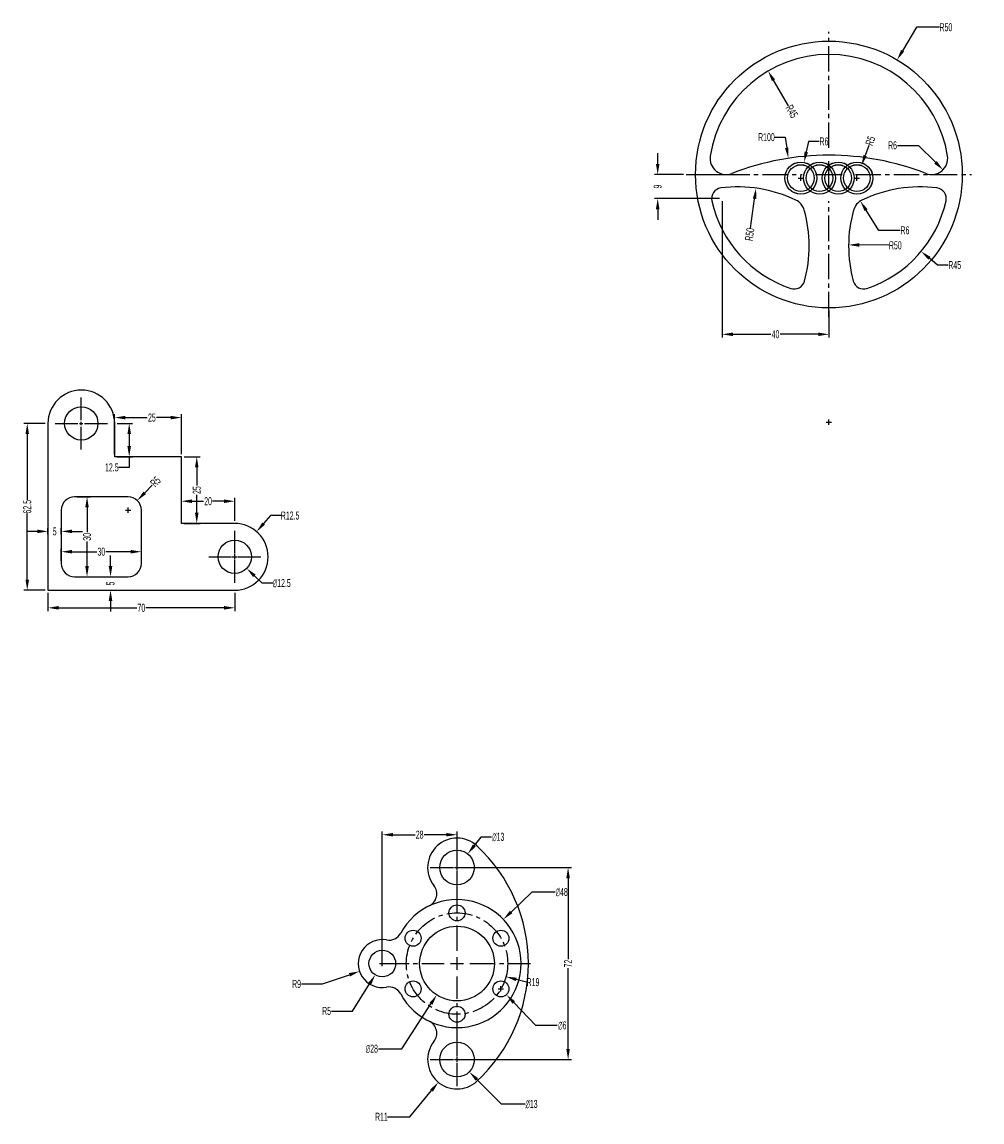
# Model space of a CAD drawing. Header units: millimetres. Extents: x 1568 to 31342, y 459 to 4403.
# Drawn here: x 5203.8 to 5563.6, y 1581.5 to 1993.7 of the extents above; entities that cross this region are included whole.
import ezdxf

# ---------------------------------------------------------------- set-up
doc = ezdxf.new("R2010")
doc.units = ezdxf.units.MM
doc.header["$LTSCALE"] = 0.5
doc.linetypes.add('CENTER2', pattern=[28.575, 19.05, -3.175, 3.175, -3.175])
doc.layers.add('centre line', color=3, linetype='CENTER2')
doc.layers.add('drawing', color=7, linetype='Continuous')
doc.styles.get("Standard").update_dxf_attribs({"font": 'arial.ttf', "width": 0.5})
doc.dimstyles.new('DARSHU2', dxfattribs={"dimtxt": 3, "dimasz": 4, "dimexe": 1.25, "dimexo": 1, "dimtad": 0, "dimtoh": 1, "dimdec": 1, "dimdsep": 46, "dimtxsty": 'Standard', "dimcen": 1, "dimclrd": 6, "dimclre": 6, "dimclrt": 6, "dimadec": 0, "dimazin": 0, "dimtfac": 1, "dimtdec": 1, "dimtofl": 0, "dimtmove": 0, "dimatfit": 3, "dimfxl": 1, "dimtfillclr": 256, "dimlwd": 25, "dimlwe": 25, "dimarcsym": 0})

# ---------------------------------------------------------------- blocks, each defined once
blk = doc.blocks.new('*U62')
at = {"layer": 'drawing'}
blk.add_circle((0, 0), 3, dxfattribs=at)
blk = doc.blocks.new('*U63')
at = {"layer": 'drawing', "color": 0, "linetype": 'ByBlock', "lineweight": -2, "transparency": 16777216}
blk.add_blockref('*U62', (5366.85, 1659.87), dxfattribs=at)
for p, rotation in [((5350.4, 1650.37), 59.99999999999999), ((5383.31, 1650.37), 299.9999999999999), ((5350.4, 1631.37), 120), ((5383.31, 1631.37), 240), ((5366.85, 1621.87), 180)]:
    blk.add_blockref('*U62', p, dxfattribs=dict(at, rotation=rotation))
blk = doc.blocks.new('*U64')
at = {"layer": 'drawing', "color": 0, "linetype": 'CENTER2', "transparency": 16777216}
for p, q in [((0, 1.3), (0, 10)), ((-10, 0), (-1.3, 0)), ((1.3, 0), (10, 0)), ((0, -10), (0, -1.3))]:
    blk.add_line(p, q, dxfattribs=at)
at = {"layer": 'drawing', "color": 0, "linetype": 'Continuous', "transparency": 16777216}
for p, q in [((-0.65, 0), (0.65, 0)), ((0, -0.65), (0, 0.65))]:
    blk.add_line(p, q, dxfattribs=at)
blk = doc.blocks.new('*U65')
at = {"layer": 'drawing', "color": 0, "linetype": 'CENTER2', "transparency": 16777216}
for p, q in [((0, 1.3), (0, 10)), ((-10, 0), (-1.3, 0)), ((1.3, 0), (10, 0)), ((0, -10), (0, -1.3))]:
    blk.add_line(p, q, dxfattribs=at)
at = {"layer": 'drawing', "color": 0, "linetype": 'Continuous', "transparency": 16777216}
for p, q in [((-0.65, 0), (0.65, 0)), ((0, -0.65), (0, 0.65))]:
    blk.add_line(p, q, dxfattribs=at)
blk = doc.blocks.new('*U66')
at = {"layer": 'drawing', "color": 0, "linetype": 'CENTER2', "transparency": 16777216}
for p, q in [((0, 4.8), (0, 27.5)), ((-27.5, 0), (-4.8, 0)), ((4.8, 0), (27.5, 0)), ((0, -27.5), (0, -4.8))]:
    blk.add_line(p, q, dxfattribs=at)
at = {"layer": 'drawing', "color": 0, "linetype": 'Continuous', "transparency": 16777216}
for p, q in [((-2.4, 0), (2.4, 0)), ((0, -2.4), (0, 2.4))]:
    blk.add_line(p, q, dxfattribs=at)
blk = doc.blocks.new('*D67')
at = {"layer": 'centre line', "color": 6, "linetype": 'Continuous', "lineweight": 25, "transparency": 16777216}
for p, q in [((5367.85, 1676.87), (5409.74, 1676.87)), ((5408.49, 1672.87), (5408.49, 1642.56)), ((5408.49, 1608.87), (5408.49, 1639.19)), ((5367.85, 1604.87), (5409.74, 1604.87))]:
    blk.add_line(p, q, dxfattribs=at)
at = {"layer": 'centre line', "color": 6, "transparency": 16777216}
for points in [[(5407.82, 1672.87), (5409.15, 1672.87), (5408.49, 1676.87)], [(5407.82, 1608.87), (5409.15, 1608.87), (5408.49, 1604.87)]]:
    blk.add_solid(points, dxfattribs=at)
at = {"layer": 'Defpoints', "color": 0, "transparency": 16777216}
for p in [(5366.85, 1676.87), (5366.85, 1604.87), (5408.49, 1604.87)]:
    blk.add_point(p, dxfattribs=at)
at = {"layer": 'centre line', "color": 6, "transparency": 16777216, "insert": (5408.49, 1640.87), "char_height": 3, "attachment_point": 5, "rotation": 90}
blk.add_mtext('72', dxfattribs=at)
blk = doc.blocks.new('*D68')
at = {"layer": 'centre line', "color": 6, "linetype": 'Continuous', "lineweight": 25, "transparency": 16777216}
for p, q in [((5338.85, 1641.87), (5338.85, 1690.4)), ((5366.85, 1677.87), (5366.85, 1690.4)), ((5342.85, 1689.15), (5351.14, 1689.15)), ((5362.85, 1689.15), (5354.57, 1689.15))]:
    blk.add_line(p, q, dxfattribs=at)
at = {"layer": 'centre line', "color": 6, "transparency": 16777216}
for points in [[(5342.85, 1689.82), (5342.85, 1688.49), (5338.85, 1689.15)], [(5362.85, 1689.82), (5362.85, 1688.49), (5366.85, 1689.15)]]:
    blk.add_solid(points, dxfattribs=at)
at = {"layer": 'Defpoints', "color": 0, "transparency": 16777216}
for p in [(5338.85, 1689.15), (5366.85, 1676.87), (5338.85, 1640.87)]:
    blk.add_point(p, dxfattribs=at)
at = {"layer": 'centre line', "color": 6, "transparency": 16777216, "insert": (5352.85, 1689.15), "char_height": 3, "attachment_point": 5}
blk.add_mtext('28', dxfattribs=at)
blk = doc.blocks.new('*D69')
at = {"layer": 'centre line', "color": 6, "linetype": 'Continuous', "lineweight": 25, "transparency": 16777216}
for p, q in [((5375.82, 1688.27), (5373.34, 1685.13)), ((5379.82, 1688.27), (5375.82, 1688.27))]:
    blk.add_line(p, q, dxfattribs=at)
at = {"layer": 'centre line', "color": 6, "lineweight": 25, "transparency": 16777216}
for p, q in [((5366.85, 1675.87), (5366.85, 1677.87)), ((5365.85, 1676.87), (5367.85, 1676.87))]:
    blk.add_line(p, q, dxfattribs=at)
at = {"layer": 'centre line', "color": 6, "transparency": 16777216}
blk.add_solid([(5372.82, 1685.54), (5373.87, 1684.71), (5370.87, 1681.98)], dxfattribs=at)
at = {"layer": 'Defpoints', "color": 0, "transparency": 16777216}
for p in [(5370.87, 1681.98), (5362.83, 1671.76)]:
    blk.add_point(p, dxfattribs=at)
at = {"layer": 'centre line', "color": 6, "transparency": 16777216, "insert": (5382.33, 1688.27), "char_height": 3, "attachment_point": 5}
blk.add_mtext('∅13', dxfattribs=at)
blk = doc.blocks.new('*D70')
at = {"layer": 'centre line', "color": 6, "lineweight": 25, "transparency": 16777216}
for p, q in [((5365.85, 1604.87), (5367.85, 1604.87)), ((5366.85, 1603.87), (5366.85, 1605.87))]:
    blk.add_line(p, q, dxfattribs=at)
at = {"layer": 'centre line', "color": 6, "linetype": 'Continuous', "lineweight": 25, "transparency": 16777216}
for p, q in [((5383.56, 1588.18), (5374.28, 1597.45)), ((5392.27, 1588.18), (5383.56, 1588.18))]:
    blk.add_line(p, q, dxfattribs=at)
at = {"layer": 'centre line', "color": 6, "transparency": 16777216}
blk.add_solid([(5374.75, 1597.92), (5373.81, 1596.98), (5371.45, 1600.28)], dxfattribs=at)
at = {"layer": 'Defpoints', "color": 0, "transparency": 16777216}
for p in [(5362.25, 1609.47), (5371.45, 1600.28)]:
    blk.add_point(p, dxfattribs=at)
at = {"layer": 'centre line', "color": 6, "transparency": 16777216, "insert": (5394.78, 1588.18), "char_height": 3, "attachment_point": 5}
blk.add_mtext('∅13', dxfattribs=at)
blk = doc.blocks.new('*D71')
at = {"layer": 'centre line', "color": 6, "linetype": 'Continuous', "lineweight": 25, "transparency": 16777216}
for p, q in [((5394.89, 1667.6), (5387.12, 1660.19)), ((5403.59, 1667.6), (5394.89, 1667.6))]:
    blk.add_line(p, q, dxfattribs=at)
at = {"layer": 'centre line', "color": 6, "lineweight": 25, "transparency": 16777216}
for p, q in [((5365.85, 1640.87), (5367.85, 1640.87)), ((5366.85, 1639.87), (5366.85, 1641.87))]:
    blk.add_line(p, q, dxfattribs=at)
at = {"layer": 'centre line', "color": 6, "transparency": 16777216}
blk.add_solid([(5386.66, 1660.67), (5387.58, 1659.71), (5384.22, 1657.43)], dxfattribs=at)
at = {"layer": 'Defpoints', "color": 0, "transparency": 16777216}
for p in [(5384.22, 1657.43), (5349.48, 1624.31)]:
    blk.add_point(p, dxfattribs=at)
at = {"layer": 'centre line', "color": 6, "transparency": 16777216, "insert": (5406.11, 1667.6), "char_height": 3, "attachment_point": 5}
blk.add_mtext('∅48', dxfattribs=at)
blk = doc.blocks.new('*D72')
at = {"layer": 'centre line', "color": 6, "lineweight": 25, "transparency": 16777216}
for p, q in [((5365.85, 1640.87), (5367.85, 1640.87)), ((5366.85, 1639.87), (5366.85, 1641.87))]:
    blk.add_line(p, q, dxfattribs=at)
at = {"layer": 'centre line', "color": 6, "linetype": 'Continuous', "lineweight": 25, "transparency": 16777216}
for p, q in [((5346.17, 1608.89), (5357.08, 1625.76)), ((5337.46, 1608.89), (5346.17, 1608.89))]:
    blk.add_line(p, q, dxfattribs=at)
at = {"layer": 'centre line', "color": 6, "transparency": 16777216}
blk.add_solid([(5356.52, 1626.12), (5357.64, 1625.4), (5359.25, 1629.12)], dxfattribs=at)
at = {"layer": 'Defpoints', "color": 0, "transparency": 16777216}
for p in [(5374.45, 1652.63), (5359.25, 1629.12)]:
    blk.add_point(p, dxfattribs=at)
at = {"layer": 'centre line', "color": 6, "transparency": 16777216, "insert": (5334.95, 1608.89), "char_height": 3, "attachment_point": 5}
blk.add_mtext('∅28', dxfattribs=at)
blk = doc.blocks.new('*D73')
at = {"layer": 'centre line', "color": 6, "lineweight": 25, "transparency": 16777216}
for p, q in [((5382.31, 1631.37), (5384.31, 1631.37)), ((5383.31, 1630.37), (5383.31, 1632.37))]:
    blk.add_line(p, q, dxfattribs=at)
at = {"layer": 'centre line', "color": 6, "linetype": 'Continuous', "lineweight": 25, "transparency": 16777216}
for p, q in [((5396.38, 1617.64), (5388.13, 1626.3)), ((5404.41, 1617.64), (5396.38, 1617.64))]:
    blk.add_line(p, q, dxfattribs=at)
at = {"layer": 'centre line', "color": 6, "transparency": 16777216}
blk.add_solid([(5388.62, 1626.76), (5387.65, 1625.84), (5385.38, 1629.2)], dxfattribs=at)
at = {"layer": 'Defpoints', "color": 0, "transparency": 16777216}
for p in [(5381.24, 1633.55), (5385.38, 1629.2)]:
    blk.add_point(p, dxfattribs=at)
at = {"layer": 'centre line', "color": 6, "transparency": 16777216, "insert": (5406.34, 1617.64), "char_height": 3, "attachment_point": 5}
blk.add_mtext('∅6', dxfattribs=at)
blk = doc.blocks.new('*D74')
at = {"layer": 'centre line', "color": 6, "lineweight": 25, "transparency": 16777216}
for p, q in [((5337.85, 1640.87), (5339.85, 1640.87)), ((5338.85, 1639.87), (5338.85, 1641.87))]:
    blk.add_line(p, q, dxfattribs=at)
at = {"layer": 'centre line', "color": 6, "linetype": 'Continuous', "lineweight": 25, "transparency": 16777216}
for p, q in [((5327.7, 1623.09), (5334.07, 1633.25)), ((5319.79, 1623.09), (5327.7, 1623.09))]:
    blk.add_line(p, q, dxfattribs=at)
at = {"layer": 'centre line', "color": 6, "transparency": 16777216}
blk.add_solid([(5333.51, 1633.6), (5334.64, 1632.89), (5336.2, 1636.64)], dxfattribs=at)
at = {"layer": 'Defpoints', "color": 0, "transparency": 16777216}
for p in [(5338.85, 1640.87), (5336.2, 1636.64)]:
    blk.add_point(p, dxfattribs=at)
at = {"layer": 'centre line', "color": 6, "transparency": 16777216, "insert": (5317.95, 1623.09), "char_height": 3, "attachment_point": 5}
blk.add_mtext('R5', dxfattribs=at)
blk = doc.blocks.new('*D75')
at = {"layer": 'centre line', "color": 6, "lineweight": 25, "transparency": 16777216}
for p, q in [((5337.85, 1640.87), (5339.85, 1640.87)), ((5338.85, 1639.87), (5338.85, 1641.87))]:
    blk.add_line(p, q, dxfattribs=at)
at = {"layer": 'centre line', "color": 6, "linetype": 'Continuous', "lineweight": 25, "transparency": 16777216}
for p, q in [((5316.46, 1633.24), (5326.55, 1636.68)), ((5308.55, 1633.24), (5316.46, 1633.24))]:
    blk.add_line(p, q, dxfattribs=at)
at = {"layer": 'centre line', "color": 6, "transparency": 16777216}
blk.add_solid([(5326.33, 1637.31), (5326.76, 1636.05), (5330.33, 1637.97)], dxfattribs=at)
at = {"layer": 'Defpoints', "color": 0, "transparency": 16777216}
for p in [(5338.85, 1640.87), (5330.33, 1637.97)]:
    blk.add_point(p, dxfattribs=at)
at = {"layer": 'centre line', "color": 6, "transparency": 16777216, "insert": (5306.71, 1633.24), "char_height": 3, "attachment_point": 5}
blk.add_mtext('R9', dxfattribs=at)
blk = doc.blocks.new('*D76')
at = {"layer": 'centre line', "color": 6, "lineweight": 25, "transparency": 16777216}
for p, q in [((5365.85, 1640.87), (5367.85, 1640.87)), ((5366.85, 1639.87), (5366.85, 1641.87))]:
    blk.add_line(p, q, dxfattribs=at)
at = {"layer": 'centre line', "color": 6, "linetype": 'Continuous', "lineweight": 25, "transparency": 16777216}
blk.add_line((5392.94, 1633.9), (5389.07, 1634.93), dxfattribs=at)
at = {"layer": 'centre line', "color": 6, "transparency": 16777216}
blk.add_solid([(5389.24, 1635.58), (5388.9, 1634.29), (5385.21, 1635.97)], dxfattribs=at)
at = {"layer": 'Defpoints', "color": 0, "transparency": 16777216}
for p in [(5366.85, 1640.87), (5385.21, 1635.97)]:
    blk.add_point(p, dxfattribs=at)
at = {"layer": 'centre line', "color": 6, "transparency": 16777216, "insert": (5395.35, 1633.9), "char_height": 3, "attachment_point": 5}
blk.add_mtext('R19', dxfattribs=at)
blk = doc.blocks.new('*D77')
at = {"layer": 'centre line', "color": 6, "lineweight": 25, "transparency": 16777216}
for p, q in [((5365.85, 1604.87), (5367.85, 1604.87)), ((5366.85, 1603.87), (5366.85, 1605.87))]:
    blk.add_line(p, q, dxfattribs=at)
at = {"layer": 'centre line', "color": 6, "linetype": 'Continuous', "lineweight": 25, "transparency": 16777216}
for p, q in [((5349.21, 1583.47), (5357.31, 1593.3)), ((5340.79, 1583.47), (5349.21, 1583.47))]:
    blk.add_line(p, q, dxfattribs=at)
at = {"layer": 'centre line', "color": 6, "transparency": 16777216}
blk.add_solid([(5356.8, 1593.72), (5357.83, 1592.87), (5359.86, 1596.38)], dxfattribs=at)
at = {"layer": 'Defpoints', "color": 0, "transparency": 16777216}
for p in [(5366.85, 1604.87), (5359.86, 1596.38)]:
    blk.add_point(p, dxfattribs=at)
at = {"layer": 'centre line', "color": 6, "transparency": 16777216, "insert": (5338.52, 1583.47), "char_height": 3, "attachment_point": 5}
blk.add_mtext('R11', dxfattribs=at)
blk = doc.blocks.new('*U79')
at = {"layer": 'centre line', "color": 0, "linetype": 'CENTER2', "transparency": 16777216}
for p, q in [((0, 1.25), (0, 9.75)), ((-9.75, 0), (-1.25, 0)), ((1.25, 0), (9.75, 0)), ((0, -9.75), (0, -1.25))]:
    blk.add_line(p, q, dxfattribs=at)
at = {"layer": 'centre line', "color": 0, "linetype": 'Continuous', "transparency": 16777216}
for p, q in [((-0.625, 0), (0.625, 0)), ((0, -0.625), (0, 0.625))]:
    blk.add_line(p, q, dxfattribs=at)
blk = doc.blocks.new('*U80')
at = {"layer": 'centre line', "color": 0, "linetype": 'CENTER2', "transparency": 16777216}
for p, q in [((0, 1.25), (0, 9.75)), ((-9.75, 0), (-1.25, 0)), ((1.25, 0), (9.75, 0)), ((0, -9.75), (0, -1.25))]:
    blk.add_line(p, q, dxfattribs=at)
at = {"layer": 'centre line', "color": 0, "linetype": 'Continuous', "transparency": 16777216}
for p, q in [((-0.625, 0), (0.625, 0)), ((0, -0.625), (0, 0.625))]:
    blk.add_line(p, q, dxfattribs=at)
blk = doc.blocks.new('*D81')
at = {"layer": 'centre line', "color": 6, "linetype": 'Continuous', "lineweight": 25, "transparency": 16777216}
for p, q in [((5224.53, 1815.8), (5229.43, 1815.8)), ((5228.18, 1811.8), (5228.18, 1802.5)), ((5228.18, 1789.8), (5228.18, 1799.1)), ((5224.53, 1785.8), (5229.43, 1785.8))]:
    blk.add_line(p, q, dxfattribs=at)
at = {"layer": 'centre line', "color": 6, "transparency": 16777216}
for points in [[(5227.51, 1811.8), (5228.84, 1811.8), (5228.18, 1815.8)], [(5227.51, 1789.8), (5228.84, 1789.8), (5228.18, 1785.8)]]:
    blk.add_solid(points, dxfattribs=at)
at = {"layer": 'Defpoints', "color": 0, "transparency": 16777216}
for p in [(5223.53, 1815.8), (5223.53, 1785.8), (5228.18, 1785.8)]:
    blk.add_point(p, dxfattribs=at)
at = {"layer": 'centre line', "color": 6, "transparency": 16777216, "insert": (5228.18, 1800.8), "char_height": 3, "attachment_point": 5, "rotation": 90}
blk.add_mtext('30', dxfattribs=at)
blk = doc.blocks.new('*D82')
at = {"layer": 'centre line', "color": 6, "linetype": 'Continuous', "lineweight": 25, "transparency": 16777216}
for p, q in [((5218.53, 1791.8), (5218.53, 1796.47)), ((5222.53, 1795.22), (5231.84, 1795.22)), ((5244.53, 1795.22), (5235.23, 1795.22)), ((5248.53, 1791.8), (5248.53, 1796.47))]:
    blk.add_line(p, q, dxfattribs=at)
at = {"layer": 'centre line', "color": 6, "transparency": 16777216}
for points in [[(5222.53, 1795.88), (5222.53, 1794.55), (5218.53, 1795.22)], [(5244.53, 1795.88), (5244.53, 1794.55), (5248.53, 1795.22)]]:
    blk.add_solid(points, dxfattribs=at)
at = {"layer": 'Defpoints', "color": 0, "transparency": 16777216}
for p in [(5218.53, 1795.22), (5218.53, 1790.8), (5248.53, 1790.8)]:
    blk.add_point(p, dxfattribs=at)
at = {"layer": 'centre line', "color": 6, "transparency": 16777216, "insert": (5233.53, 1795.22), "char_height": 3, "attachment_point": 5}
blk.add_mtext('30', dxfattribs=at)
blk = doc.blocks.new('*D83')
at = {"layer": 'centre line', "color": 6, "linetype": 'Continuous', "lineweight": 25, "transparency": 16777216}
blk.add_line((5252.58, 1820.13), (5249.8, 1817.26), dxfattribs=at)
at = {"layer": 'centre line', "color": 6, "lineweight": 25, "transparency": 16777216}
for p, q in [((5242.53, 1810.8), (5244.53, 1810.8)), ((5243.53, 1809.8), (5243.53, 1811.8))]:
    blk.add_line(p, q, dxfattribs=at)
at = {"layer": 'centre line', "color": 6, "transparency": 16777216}
blk.add_solid([(5249.32, 1817.73), (5250.28, 1816.8), (5247.01, 1814.39)], dxfattribs=at)
at = {"layer": 'Defpoints', "color": 0, "transparency": 16777216}
for p in [(5247.01, 1814.39), (5243.53, 1810.8)]:
    blk.add_point(p, dxfattribs=at)
at = {"layer": 'centre line', "color": 6, "transparency": 16777216, "insert": (5253.86, 1821.45), "char_height": 3, "attachment_point": 5, "rotation": 45.8868}
blk.add_mtext('R5', dxfattribs=at)
blk = doc.blocks.new('*D84')
at = {"layer": 'centre line', "color": 6, "linetype": 'Continuous', "lineweight": 25, "transparency": 16777216}
for p, q in [((5297, 1808.76), (5294.37, 1805.74)), ((5301, 1808.76), (5297, 1808.76))]:
    blk.add_line(p, q, dxfattribs=at)
at = {"layer": 'centre line', "color": 6, "lineweight": 25, "transparency": 16777216}
for p, q in [((5282.53, 1793.3), (5284.53, 1793.3)), ((5283.53, 1792.3), (5283.53, 1794.3))]:
    blk.add_line(p, q, dxfattribs=at)
at = {"layer": 'centre line', "color": 6, "transparency": 16777216}
blk.add_solid([(5293.87, 1806.18), (5294.87, 1805.31), (5291.74, 1802.73)], dxfattribs=at)
at = {"layer": 'Defpoints', "color": 0, "transparency": 16777216}
for p in [(5291.74, 1802.73), (5283.53, 1793.3)]:
    blk.add_point(p, dxfattribs=at)
at = {"layer": 'centre line', "color": 6, "transparency": 16777216, "insert": (5304.29, 1808.76), "char_height": 3, "attachment_point": 5}
blk.add_mtext('R12.5', dxfattribs=at)
blk = doc.blocks.new('*D85')
at = {"layer": 'centre line', "color": 6, "lineweight": 25, "transparency": 16777216}
for p, q in [((5282.53, 1793.3), (5284.53, 1793.3)), ((5283.53, 1792.3), (5283.53, 1794.3))]:
    blk.add_line(p, q, dxfattribs=at)
at = {"layer": 'centre line', "color": 6, "linetype": 'Continuous', "lineweight": 25, "transparency": 16777216}
for p, q in [((5293.78, 1783.4), (5290.9, 1786.18)), ((5297.78, 1783.4), (5293.78, 1783.4))]:
    blk.add_line(p, q, dxfattribs=at)
at = {"layer": 'centre line', "color": 6, "transparency": 16777216}
blk.add_solid([(5291.37, 1786.66), (5290.44, 1785.7), (5288.03, 1788.96)], dxfattribs=at)
at = {"layer": 'Defpoints', "color": 0, "transparency": 16777216}
for p in [(5279.04, 1797.64), (5288.03, 1788.96)]:
    blk.add_point(p, dxfattribs=at)
at = {"layer": 'centre line', "color": 6, "transparency": 16777216, "insert": (5301.18, 1783.4), "char_height": 3, "attachment_point": 5}
blk.add_mtext('∅12.5', dxfattribs=at)
blk = doc.blocks.new('*D86')
at = {"layer": 'centre line', "color": 6, "linetype": 'Continuous', "lineweight": 25, "transparency": 16777216}
for p, q in [((5236.97, 1789.8), (5236.97, 1793.8)), ((5234.53, 1785.8), (5238.22, 1785.8)), ((5234.53, 1780.8), (5238.22, 1780.8)), ((5236.97, 1776.8), (5236.97, 1772.8))]:
    blk.add_line(p, q, dxfattribs=at)
at = {"layer": 'centre line', "color": 6, "transparency": 16777216}
for points in [[(5236.31, 1789.8), (5237.64, 1789.8), (5236.97, 1785.8)], [(5236.31, 1776.8), (5237.64, 1776.8), (5236.97, 1780.8)]]:
    blk.add_solid(points, dxfattribs=at)
at = {"layer": 'Defpoints', "color": 0, "transparency": 16777216}
for p in [(5233.53, 1785.8), (5233.53, 1780.8), (5236.97, 1780.8)]:
    blk.add_point(p, dxfattribs=at)
at = {"layer": 'centre line', "color": 6, "transparency": 16777216, "insert": (5236.97, 1783.3), "char_height": 3, "attachment_point": 5, "rotation": 90}
blk.add_mtext('5', dxfattribs=at)
blk = doc.blocks.new('*D87')
at = {"layer": 'centre line', "color": 6, "linetype": 'Continuous', "lineweight": 25, "transparency": 16777216}
for p, q in [((5209.53, 1802.83), (5205.53, 1802.83)), ((5213.53, 1801.8), (5213.53, 1804.08)), ((5218.53, 1801.8), (5218.53, 1804.08)), ((5222.53, 1802.83), (5226.53, 1802.83))]:
    blk.add_line(p, q, dxfattribs=at)
at = {"layer": 'centre line', "color": 6, "transparency": 16777216}
for points in [[(5209.53, 1803.5), (5209.53, 1802.17), (5213.53, 1802.83)], [(5222.53, 1803.5), (5222.53, 1802.17), (5218.53, 1802.83)]]:
    blk.add_solid(points, dxfattribs=at)
at = {"layer": 'Defpoints', "color": 0, "transparency": 16777216}
for p in [(5213.53, 1802.83), (5213.53, 1800.8), (5218.53, 1800.8)]:
    blk.add_point(p, dxfattribs=at)
at = {"layer": 'centre line', "color": 6, "transparency": 16777216, "insert": (5216.03, 1802.83), "char_height": 3, "attachment_point": 5}
blk.add_mtext('5', dxfattribs=at)
blk = doc.blocks.new('*D88')
at = {"layer": 'centre line', "color": 6, "linetype": 'Continuous', "lineweight": 25, "transparency": 16777216}
for p, q in [((5212.53, 1843.3), (5204.51, 1843.3)), ((5205.76, 1839.3), (5205.76, 1814.63)), ((5205.76, 1784.8), (5205.76, 1809.47)), ((5212.53, 1780.8), (5204.51, 1780.8))]:
    blk.add_line(p, q, dxfattribs=at)
at = {"layer": 'centre line', "color": 6, "transparency": 16777216}
for points in [[(5205.1, 1839.3), (5206.43, 1839.3), (5205.76, 1843.3)], [(5205.1, 1784.8), (5206.43, 1784.8), (5205.76, 1780.8)]]:
    blk.add_solid(points, dxfattribs=at)
at = {"layer": 'Defpoints', "color": 0, "transparency": 16777216}
for p in [(5213.53, 1843.3), (5205.76, 1780.8), (5213.53, 1780.8)]:
    blk.add_point(p, dxfattribs=at)
at = {"layer": 'centre line', "color": 6, "transparency": 16777216, "insert": (5205.76, 1812.05), "char_height": 3, "attachment_point": 5, "rotation": 90}
blk.add_mtext('62.5', dxfattribs=at)
blk = doc.blocks.new('*D89')
at = {"layer": 'centre line', "color": 6, "linetype": 'Continuous', "lineweight": 25, "transparency": 16777216}
for p, q in [((5213.53, 1779.8), (5213.53, 1772.94)), ((5283.53, 1779.8), (5283.53, 1772.94)), ((5217.53, 1774.19), (5246.84, 1774.19)), ((5279.53, 1774.19), (5250.22, 1774.19))]:
    blk.add_line(p, q, dxfattribs=at)
at = {"layer": 'centre line', "color": 6, "transparency": 16777216}
for points in [[(5217.53, 1774.86), (5217.53, 1773.53), (5213.53, 1774.19)], [(5279.53, 1774.86), (5279.53, 1773.53), (5283.53, 1774.19)]]:
    blk.add_solid(points, dxfattribs=at)
at = {"layer": 'Defpoints', "color": 0, "transparency": 16777216}
for p in [(5213.53, 1780.8), (5283.53, 1780.8), (5283.53, 1774.19)]:
    blk.add_point(p, dxfattribs=at)
at = {"layer": 'centre line', "color": 6, "transparency": 16777216, "insert": (5248.53, 1774.19), "char_height": 3, "attachment_point": 5}
blk.add_mtext('70', dxfattribs=at)
blk = doc.blocks.new('*D90')
at = {"layer": 'centre line', "color": 6, "linetype": 'Continuous', "lineweight": 25, "transparency": 16777216}
for p, q in [((5264.53, 1830.8), (5270.55, 1830.8)), ((5269.3, 1826.8), (5269.3, 1820.02)), ((5269.3, 1809.8), (5269.3, 1816.58)), ((5264.53, 1805.8), (5270.55, 1805.8))]:
    blk.add_line(p, q, dxfattribs=at)
at = {"layer": 'centre line', "color": 6, "transparency": 16777216}
for points in [[(5268.63, 1826.8), (5269.97, 1826.8), (5269.3, 1830.8)], [(5268.63, 1809.8), (5269.97, 1809.8), (5269.3, 1805.8)]]:
    blk.add_solid(points, dxfattribs=at)
at = {"layer": 'Defpoints', "color": 0, "transparency": 16777216}
for p in [(5263.53, 1830.8), (5269.3, 1830.8), (5263.53, 1805.8)]:
    blk.add_point(p, dxfattribs=at)
at = {"layer": 'centre line', "color": 6, "transparency": 16777216, "insert": (5269.3, 1818.3), "char_height": 3, "attachment_point": 5, "rotation": 90}
blk.add_mtext('25', dxfattribs=at)
blk = doc.blocks.new('*D91')
at = {"layer": 'centre line', "color": 6, "linetype": 'Continuous', "lineweight": 25, "transparency": 16777216}
for p, q in [((5263.53, 1806.8), (5263.53, 1815.38)), ((5267.53, 1814.13), (5271.82, 1814.13)), ((5279.53, 1814.13), (5275.24, 1814.13)), ((5283.53, 1806.8), (5283.53, 1815.38))]:
    blk.add_line(p, q, dxfattribs=at)
at = {"layer": 'centre line', "color": 6, "transparency": 16777216}
for points in [[(5267.53, 1814.8), (5267.53, 1813.47), (5263.53, 1814.13)], [(5279.53, 1814.8), (5279.53, 1813.47), (5283.53, 1814.13)]]:
    blk.add_solid(points, dxfattribs=at)
at = {"layer": 'Defpoints', "color": 0, "transparency": 16777216}
for p in [(5283.53, 1814.13), (5263.53, 1805.8), (5283.53, 1805.8)]:
    blk.add_point(p, dxfattribs=at)
at = {"layer": 'centre line', "color": 6, "transparency": 16777216, "insert": (5273.53, 1814.13), "char_height": 3, "attachment_point": 5}
blk.add_mtext('20', dxfattribs=at)
blk = doc.blocks.new('*D92')
at = {"layer": 'centre line', "color": 6, "linetype": 'Continuous', "lineweight": 25, "transparency": 16777216}
for p, q in [((5238.53, 1831.8), (5238.53, 1846.73)), ((5242.53, 1845.48), (5250.77, 1845.48)), ((5259.53, 1845.48), (5254.21, 1845.48)), ((5263.53, 1831.8), (5263.53, 1846.73))]:
    blk.add_line(p, q, dxfattribs=at)
at = {"layer": 'centre line', "color": 6, "transparency": 16777216}
for points in [[(5242.53, 1846.14), (5242.53, 1844.81), (5238.53, 1845.48)], [(5259.53, 1846.14), (5259.53, 1844.81), (5263.53, 1845.48)]]:
    blk.add_solid(points, dxfattribs=at)
at = {"layer": 'Defpoints', "color": 0, "transparency": 16777216}
for p in [(5263.53, 1845.48), (5238.53, 1830.8), (5263.53, 1830.8)]:
    blk.add_point(p, dxfattribs=at)
at = {"layer": 'centre line', "color": 6, "transparency": 16777216, "insert": (5252.49, 1845.48), "char_height": 3, "attachment_point": 5}
blk.add_mtext('25', dxfattribs=at)
blk = doc.blocks.new('*D93')
at = {"layer": 'centre line', "color": 6, "linetype": 'Continuous', "lineweight": 25, "transparency": 16777216}
for p, q in [((5239.53, 1843.3), (5245.23, 1843.3)), ((5243.98, 1839.3), (5243.98, 1834.8)), ((5239.53, 1830.8), (5245.23, 1830.8)), ((5243.98, 1830.8), (5243.98, 1826.8)), ((5243.98, 1826.8), (5239.98, 1826.8))]:
    blk.add_line(p, q, dxfattribs=at)
at = {"layer": 'centre line', "color": 6, "transparency": 16777216}
for points in [[(5243.31, 1839.3), (5244.65, 1839.3), (5243.98, 1843.3)], [(5243.31, 1834.8), (5244.65, 1834.8), (5243.98, 1830.8)]]:
    blk.add_solid(points, dxfattribs=at)
at = {"layer": 'Defpoints', "color": 0, "transparency": 16777216}
for p in [(5238.53, 1843.3), (5238.53, 1830.8), (5243.98, 1830.8)]:
    blk.add_point(p, dxfattribs=at)
at = {"layer": 'centre line', "color": 6, "transparency": 16777216, "insert": (5237.47, 1826.8), "char_height": 3, "attachment_point": 5}
blk.add_mtext('12.5', dxfattribs=at)
blk = doc.blocks.new('*U169')
at = {"layer": 'centre line', "color": 0, "linetype": 'CENTER2', "transparency": 16777216}
for p, q in [((0, 10), (0, 53.5)), ((-53.5, 0), (-10, 0)), ((10, 0), (53.5, 0)), ((0, -53.5), (0, -10))]:
    blk.add_line(p, q, dxfattribs=at)
at = {"layer": 'centre line', "color": 0, "linetype": 'Continuous', "transparency": 16777216}
for p, q in [((0, -5), (0, 5)), ((-5, 0), (5, 0))]:
    blk.add_line(p, q, dxfattribs=at)
blk = doc.blocks.new('*U170')
at = {"layer": 'drawing'}
for radius in [6, 5]:
    blk.add_circle((6, 6), radius, dxfattribs=at)
blk = doc.blocks.new('*U171')
at = {"layer": 'drawing', "color": 0, "linetype": 'ByBlock', "lineweight": -2, "transparency": 16777216}
for p, rotation in [((4474.01, 1230.94), 20.99999999999998), ((4473.09, 1231.42), 13.99999999999997), ((4472.24, 1232.01), 6.999999999999972)]:
    blk.add_blockref('*U170', p, dxfattribs=dict(at, rotation=rotation))
blk.add_blockref('*U170', (4471.46, 1232.69), dxfattribs=at)
blk = doc.blocks.new('*U172')
at = {"layer": 'drawing'}
for radius in [6, 5]:
    blk.add_circle((6, 6), radius, dxfattribs=at)
blk = doc.blocks.new('*U173')
at = {"layer": 'drawing', "color": 0, "linetype": 'ByBlock', "lineweight": -2, "transparency": 16777216}
for p, rotation in [((4474.01, 1230.94), 20.99999999999998), ((4473.09, 1231.42), 13.99999999999997), ((4472.24, 1232.01), 6.999999999999972)]:
    blk.add_blockref('*U172', p, dxfattribs=dict(at, rotation=rotation))
blk.add_blockref('*U172', (4471.46, 1232.69), dxfattribs=at)
blk = doc.blocks.new('*U174')
at = {"layer": 'drawing'}
for radius in [6, 5]:
    blk.add_circle((6, 6), radius, dxfattribs=at)
blk = doc.blocks.new('*U175')
at = {"layer": 'drawing', "color": 0, "linetype": 'ByBlock', "lineweight": -2, "transparency": 16777216}
for p, rotation in [((4474.01, 1230.94), 20.99999999999998), ((4473.09, 1231.42), 13.99999999999997), ((4472.24, 1232.01), 6.999999999999972)]:
    blk.add_blockref('*U174', p, dxfattribs=dict(at, rotation=rotation))
blk.add_blockref('*U174', (4471.46, 1232.69), dxfattribs=at)
blk = doc.blocks.new('*U176')
at = {"layer": 'drawing'}
for radius in [6, 5]:
    blk.add_circle((6, 6), radius, dxfattribs=at)
blk = doc.blocks.new('*U177')
at = {"layer": 'drawing', "color": 0, "linetype": 'ByBlock', "lineweight": -2, "transparency": 16777216}
for p, rotation in [((4474.01, 1230.94), 20.99999999999998), ((4473.09, 1231.42), 13.99999999999997), ((4472.24, 1232.01), 6.999999999999972)]:
    blk.add_blockref('*U176', p, dxfattribs=dict(at, rotation=rotation))
blk.add_blockref('*U176', (4471.46, 1232.69), dxfattribs=at)
blk = doc.blocks.new('*D178')
at = {"layer": 'centre line', "color": 6, "linetype": 'Continuous', "lineweight": 25, "transparency": 16777216}
for p, q in [((5442.07, 1940.55), (5442.07, 1944.55)), ((5451.75, 1936.55), (5440.82, 1936.55)), ((5465.25, 1927.55), (5440.82, 1927.55)), ((5442.07, 1923.55), (5442.07, 1919.55))]:
    blk.add_line(p, q, dxfattribs=at)
at = {"layer": 'centre line', "color": 6, "transparency": 16777216}
for points in [[(5441.41, 1940.55), (5442.74, 1940.55), (5442.07, 1936.55)], [(5441.41, 1923.55), (5442.74, 1923.55), (5442.07, 1927.55)]]:
    blk.add_solid(points, dxfattribs=at)
at = {"layer": 'Defpoints', "color": 0, "transparency": 16777216}
for p in [(5442.07, 1936.55), (5452.75, 1936.55), (5466.25, 1927.55)]:
    blk.add_point(p, dxfattribs=at)
at = {"layer": 'centre line', "color": 6, "transparency": 16777216, "insert": (5442.07, 1932.05), "char_height": 3, "attachment_point": 5, "rotation": 90}
blk.add_mtext('9', dxfattribs=at)
blk = doc.blocks.new('*D179')
at = {"layer": 'centre line', "color": 6, "linetype": 'Continuous', "lineweight": 25, "transparency": 16777216}
for p, q in [((5466.25, 1926.55), (5466.25, 1875.43)), ((5506.25, 1885.55), (5506.25, 1875.43)), ((5470.25, 1876.68), (5484.52, 1876.68)), ((5502.25, 1876.68), (5487.98, 1876.68))]:
    blk.add_line(p, q, dxfattribs=at)
at = {"layer": 'centre line', "color": 6, "transparency": 16777216}
for points in [[(5470.25, 1877.35), (5470.25, 1876.02), (5466.25, 1876.68)], [(5502.25, 1877.35), (5502.25, 1876.02), (5506.25, 1876.68)]]:
    blk.add_solid(points, dxfattribs=at)
at = {"layer": 'Defpoints', "color": 0, "transparency": 16777216}
for p in [(5466.25, 1927.55), (5506.25, 1886.55), (5506.25, 1876.68)]:
    blk.add_point(p, dxfattribs=at)
at = {"layer": 'centre line', "color": 6, "transparency": 16777216, "insert": (5486.25, 1876.68), "char_height": 3, "attachment_point": 5}
blk.add_mtext('40', dxfattribs=at)
blk = doc.blocks.new('*D180')
at = {"layer": 'centre line', "color": 6, "linetype": 'Continuous', "lineweight": 25, "transparency": 16777216}
for p, q in [((5539.11, 1991.75), (5533.87, 1982.95)), ((5547.69, 1991.75), (5539.11, 1991.75))]:
    blk.add_line(p, q, dxfattribs=at)
at = {"layer": 'centre line', "color": 6, "lineweight": 25, "transparency": 16777216}
for p, q in [((5506.25, 1935.55), (5506.25, 1937.55)), ((5505.25, 1936.55), (5507.25, 1936.55))]:
    blk.add_line(p, q, dxfattribs=at)
at = {"layer": 'centre line', "color": 6, "transparency": 16777216}
blk.add_solid([(5533.3, 1983.29), (5534.44, 1982.61), (5531.82, 1979.52)], dxfattribs=at)
at = {"layer": 'Defpoints', "color": 0, "transparency": 16777216}
for p in [(5531.82, 1979.52), (5506.25, 1936.55)]:
    blk.add_point(p, dxfattribs=at)
at = {"layer": 'centre line', "color": 6, "transparency": 16777216, "insert": (5550.11, 1991.75), "char_height": 3, "attachment_point": 5}
blk.add_mtext('R50', dxfattribs=at)
blk = doc.blocks.new('*D181')
at = {"layer": 'centre line', "color": 6, "linetype": 'Continuous', "lineweight": 25, "transparency": 16777216}
blk.add_line((5491.1, 1962.33), (5485.47, 1971.89), dxfattribs=at)
at = {"layer": 'centre line', "color": 6, "transparency": 16777216}
blk.add_solid([(5486.05, 1972.23), (5484.9, 1971.56), (5483.45, 1975.34)], dxfattribs=at)
at = {"layer": 'Defpoints', "color": 0, "transparency": 16777216}
for p in [(5483.45, 1975.34), (5506.25, 1936.55)]:
    blk.add_point(p, dxfattribs=at)
at = {"layer": 'centre line', "color": 6, "transparency": 16777216, "insert": (5492.33, 1960.24), "char_height": 3, "attachment_point": 5, "rotation": 300.4499}
blk.add_mtext('R45', dxfattribs=at)
blk = doc.blocks.new('*D182')
at = {"layer": 'centre line', "color": 6, "linetype": 'Continuous', "lineweight": 25, "transparency": 16777216}
for p, q in [((5485.83, 1950.55), (5489.83, 1950.55)), ((5489.83, 1950.55), (5490.44, 1946.59))]:
    blk.add_line(p, q, dxfattribs=at)
at = {"layer": 'centre line', "color": 6, "lineweight": 25, "transparency": 16777216}
for p, q in [((5505.25, 1843.8), (5507.25, 1843.8)), ((5506.25, 1842.8), (5506.25, 1844.8))]:
    blk.add_line(p, q, dxfattribs=at)
at = {"layer": 'centre line', "color": 6, "transparency": 16777216}
blk.add_solid([(5491.1, 1946.69), (5489.78, 1946.49), (5491.05, 1942.64)], dxfattribs=at)
at = {"layer": 'Defpoints', "color": 0, "transparency": 16777216}
for p in [(5491.05, 1942.64), (5506.25, 1843.8)]:
    blk.add_point(p, dxfattribs=at)
at = {"layer": 'centre line', "color": 6, "transparency": 16777216, "insert": (5482.83, 1950.55), "char_height": 3, "attachment_point": 5}
blk.add_mtext('R100', dxfattribs=at)
blk = doc.blocks.new('*D183')
at = {"layer": 'centre line', "color": 6, "linetype": 'Continuous', "lineweight": 25, "transparency": 16777216}
for p, q in [((5531.93, 1947.5), (5539.84, 1947.5)), ((5539.84, 1947.5), (5546.2, 1941.14))]:
    blk.add_line(p, q, dxfattribs=at)
at = {"layer": 'centre line', "color": 6, "transparency": 16777216}
blk.add_solid([(5546.67, 1941.61), (5545.73, 1940.66), (5549.03, 1938.31)], dxfattribs=at)
at = {"layer": 'Defpoints', "color": 0, "transparency": 16777216}
for p in [(5544.79, 1942.55), (5549.03, 1938.31)]:
    blk.add_point(p, dxfattribs=at)
at = {"layer": 'centre line', "color": 6, "transparency": 16777216, "insert": (5530.09, 1947.5), "char_height": 3, "attachment_point": 5}
blk.add_mtext('R6', dxfattribs=at)
blk = doc.blocks.new('*D184')
at = {"layer": 'centre line', "color": 6, "lineweight": 25, "transparency": 16777216}
for p, q in [((5506.25, 1935.55), (5506.25, 1937.55)), ((5505.25, 1936.55), (5507.25, 1936.55))]:
    blk.add_line(p, q, dxfattribs=at)
at = {"layer": 'centre line', "color": 6, "linetype": 'Continuous', "lineweight": 25, "transparency": 16777216}
for p, q in [((5546.98, 1902.63), (5543.9, 1905.19)), ((5550.98, 1902.63), (5546.98, 1902.63))]:
    blk.add_line(p, q, dxfattribs=at)
at = {"layer": 'centre line', "color": 6, "transparency": 16777216}
blk.add_solid([(5544.33, 1905.7), (5543.48, 1904.68), (5540.83, 1907.75)], dxfattribs=at)
at = {"layer": 'Defpoints', "color": 0, "transparency": 16777216}
for p in [(5506.25, 1936.55), (5540.83, 1907.75)]:
    blk.add_point(p, dxfattribs=at)
at = {"layer": 'centre line', "color": 6, "transparency": 16777216, "insert": (5553.4, 1902.63), "char_height": 3, "attachment_point": 5}
blk.add_mtext('R45', dxfattribs=at)
blk = doc.blocks.new('*D185')
at = {"layer": 'centre line', "color": 6, "linetype": 'Continuous', "lineweight": 25, "transparency": 16777216}
for p, q in [((5525.02, 1915.65), (5520.18, 1923.24)), ((5532.93, 1915.65), (5525.02, 1915.65))]:
    blk.add_line(p, q, dxfattribs=at)
at = {"layer": 'centre line', "color": 6, "transparency": 16777216}
blk.add_solid([(5520.74, 1923.59), (5519.61, 1922.88), (5518.02, 1926.61)], dxfattribs=at)
at = {"layer": 'Defpoints', "color": 0, "transparency": 16777216}
for p in [(5518.02, 1926.61), (5521.25, 1921.55)]:
    blk.add_point(p, dxfattribs=at)
at = {"layer": 'centre line', "color": 6, "transparency": 16777216, "insert": (5534.76, 1915.65), "char_height": 3, "attachment_point": 5}
blk.add_mtext('R6', dxfattribs=at)
blk = doc.blocks.new('*D186')
at = {"layer": 'centre line', "color": 6, "linetype": 'Continuous', "lineweight": 25, "transparency": 16777216}
blk.add_line((5528.73, 1910.06), (5517.64, 1910.17), dxfattribs=at)
at = {"layer": 'centre line', "color": 6, "transparency": 16777216}
blk.add_solid([(5517.65, 1910.83), (5517.63, 1909.5), (5513.64, 1910.2)], dxfattribs=at)
at = {"layer": 'Defpoints', "color": 0, "transparency": 16777216}
for p in [(5513.64, 1910.2), (5563.64, 1909.74)]:
    blk.add_point(p, dxfattribs=at)
at = {"layer": 'centre line', "color": 6, "transparency": 16777216, "insert": (5531.14, 1910.04), "char_height": 3, "attachment_point": 5, "rotation": 359.4728}
blk.add_mtext('R50', dxfattribs=at)
blk = doc.blocks.new('*D187')
at = {"layer": 'centre line', "color": 6, "linetype": 'Continuous', "lineweight": 25, "transparency": 16777216}
blk.add_line((5476.88, 1916.51), (5478.4, 1927.5), dxfattribs=at)
at = {"layer": 'centre line', "color": 6, "transparency": 16777216}
blk.add_solid([(5477.74, 1927.59), (5479.06, 1927.41), (5478.94, 1931.46)], dxfattribs=at)
at = {"layer": 'Defpoints', "color": 0, "transparency": 16777216}
for p in [(5478.94, 1931.46), (5472.12, 1881.93)]:
    blk.add_point(p, dxfattribs=at)
at = {"layer": 'centre line', "color": 6, "transparency": 16777216, "insert": (5476.55, 1914.12), "char_height": 3, "attachment_point": 5, "rotation": 82.1611}
blk.add_mtext('R50', dxfattribs=at)
blk = doc.blocks.new('*D188')
at = {"layer": 'centre line', "color": 6, "linetype": 'Continuous', "lineweight": 25, "transparency": 16777216}
for p, q in [((5498.58, 1948.94), (5497.77, 1945.03)), ((5502.58, 1948.94), (5498.58, 1948.94))]:
    blk.add_line(p, q, dxfattribs=at)
at = {"layer": 'centre line', "color": 6, "lineweight": 25, "transparency": 16777216}
for p, q in [((5494.75, 1935.23), (5496.75, 1935.23)), ((5495.75, 1934.23), (5495.75, 1936.23))]:
    blk.add_line(p, q, dxfattribs=at)
at = {"layer": 'centre line', "color": 6, "transparency": 16777216}
blk.add_solid([(5497.12, 1945.16), (5498.42, 1944.89), (5496.96, 1941.11)], dxfattribs=at)
at = {"layer": 'Defpoints', "color": 0, "transparency": 16777216}
for p in [(5496.96, 1941.11), (5495.75, 1935.23)]:
    blk.add_point(p, dxfattribs=at)
at = {"layer": 'centre line', "color": 6, "transparency": 16777216, "insert": (5504.41, 1948.94), "char_height": 3, "attachment_point": 5}
blk.add_mtext('R6', dxfattribs=at)
blk = doc.blocks.new('*D189')
at = {"layer": 'centre line', "color": 6, "linetype": 'Continuous', "lineweight": 25, "transparency": 16777216}
blk.add_line((5521.2, 1947.45), (5519.83, 1943.69), dxfattribs=at)
at = {"layer": 'centre line', "color": 6, "lineweight": 25, "transparency": 16777216}
for p, q in [((5515.75, 1935.23), (5517.75, 1935.23)), ((5516.75, 1934.23), (5516.75, 1936.23))]:
    blk.add_line(p, q, dxfattribs=at)
at = {"layer": 'centre line', "color": 6, "transparency": 16777216}
blk.add_solid([(5519.2, 1943.92), (5520.45, 1943.46), (5518.46, 1939.93)], dxfattribs=at)
at = {"layer": 'Defpoints', "color": 0, "transparency": 16777216}
for p in [(5518.46, 1939.93), (5516.75, 1935.23)]:
    blk.add_point(p, dxfattribs=at)
at = {"layer": 'centre line', "color": 6, "transparency": 16777216, "insert": (5521.82, 1949.18), "char_height": 3, "attachment_point": 5, "rotation": 70.0129}
blk.add_mtext('R5', dxfattribs=at)

msp = doc.modelspace()

# ---------------------------------------------------------------- linework, layer by layer
at = {"layer": 'centre line'}
msp.add_circle((5366.852, 1640.873), 19, dxfattribs=at)
at = {"layer": 'drawing'}
for p, q in [((5456.252, 1936.55), (5467.252, 1936.55)), ((5213.533, 1843.3), (5213.533, 1780.8)), ((5238.533, 1830.8), (5238.533, 1843.3)), ((5263.533, 1830.8), (5238.533, 1830.8)), ((5263.533, 1805.8), (5263.533, 1830.8)), ((5243.533, 1815.8), (5223.533, 1815.8)), ((5218.533, 1810.8), (5218.533, 1790.8)), ((5248.533, 1790.8), (5248.533, 1810.8)), ((5283.533, 1805.8), (5263.533, 1805.8)), ((5223.533, 1785.8), (5243.533, 1785.8)), ((5213.533, 1780.8), (5283.533, 1780.8))]:
    msp.add_line(p, q, dxfattribs=at)
for centre, radius in [((5506.252, 1936.55), 50), ((5226.033, 1843.3), 6.25), ((5283.533, 1793.3), 6.25), ((5366.852, 1676.873), 6.5), ((5366.852, 1640.873), 14), ((5338.852, 1640.873), 5), ((5366.852, 1604.873), 6.5)]:
    msp.add_circle(centre, radius, dxfattribs=at)
for centre, radius, start, end in [((5506.252, 1936.55), 45, 8.84988, 171.15012), ((5467.716, 1942.55), 6, 171.15012, 291.31802), ((5506.252, 1843.803), 100, 68.68198, 111.31802), ((5544.787, 1942.55), 6, 248.68198, 8.84988), ((5466.252, 1927.55), 4, 97.33176, 192.68038), ((5472.122, 1881.926), 50, 64.22955, 97.33176), ((5540.382, 1881.926), 50, 82.66824, 115.77045), ((5546.252, 1927.55), 4, 347.31962, 82.66824), ((5506.252, 1936.55), 45, 192.68038, 251.51399), ((5491.252, 1921.55), 6, 15.56569, 64.22955), ((5521.252, 1921.55), 6, 115.77045, 164.43431), ((5506.252, 1936.55), 45, 288.48601, 347.31962), ((5448.866, 1909.743), 50, 344.77851, 15.56569), ((5563.638, 1909.743), 50, 164.43431, 195.22149), ((5493.252, 1897.665), 4, 251.51399, 344.77851), ((5519.252, 1897.665), 4, 195.22149, 288.48601), ((5226.033, 1843.3), 12.5, 0, 180), ((5223.533, 1810.8), 5, 90, 180), ((5243.533, 1810.8), 5, 0, 90), ((5283.533, 1793.3), 12.5, 270, 90), ((5223.533, 1790.8), 5, 180, 270), ((5243.533, 1790.8), 5, 270, 0), ((5366.852, 1676.873), 11, 47.28136, 218.11104), ((5333.611, 1640.873), 60, 312.71864, 47.28136), ((5354.263, 1666.998), 5, 295.72839, 38.11104), ((5366.852, 1640.873), 24, 208.36655, 151.63345), ((5338.852, 1640.873), 9, 79.78771, 280.21229), ((5341.334, 1654.651), 5, 259.78771, 331.63345), ((5341.334, 1627.095), 5, 28.36655, 100.21229), ((5354.263, 1614.748), 5, 321.88896, 64.27161), ((5366.852, 1604.873), 11, 141.88896, 312.71864)]:
    msp.add_arc(centre, radius, start, end, dxfattribs=at)

# ---------------------------------------------------------------- block references
at = {"layer": 'centre line', "linetype": 'CENTER2'}
for name, p in [('*U169', (5506.252, 1936.55)), ('*U80', (5226.033, 1843.3)), ('*U79', (5283.533, 1793.3))]:
    msp.add_blockref(name, p, dxfattribs=at)
at = {"layer": 'drawing'}
for name, p in [('*U177', (1018.29, 696.539)), ('*U175', (1025.29, 696.539)), ('*U173', (1032.29, 696.539)), ('*U171', (1039.29, 696.539)), ('*U63', (0, 0))]:
    msp.add_blockref(name, p, dxfattribs=at)
at = {"layer": 'drawing', "linetype": 'CENTER2'}
for name, p in [('*U64', (5366.852, 1676.873)), ('*U66', (5366.852, 1640.873)), ('*U65', (5366.852, 1604.873))]:
    msp.add_blockref(name, p, dxfattribs=at)

# ---------------------------------------------------------------- dimensions: what is measured, and where the dimension line sits
at = {"layer": 'centre line'}
for center, mpoint, picture, middle in [((5506.252, 1936.55), (5531.823, 1979.516), '*D180', (5550.109, 1991.754)), ((5506.252, 1936.55), (5483.446, 1975.343), '*D181', (5492.325, 1960.24)), ((5544.787, 1942.55), (5549.029, 1938.306), '*D183', (5530.095, 1947.501)), ((5472.122, 1881.926), (5478.941, 1931.459), '*D187', (5476.554, 1914.12)), ((5521.252, 1921.55), (5518.023, 1926.607), '*D185', (5534.763, 1915.65)), ((5563.638, 1909.743), (5513.64, 1910.203), '*D186', (5531.142, 1910.042)), ((5338.852, 1640.873), (5330.333, 1637.97), '*D75', (5306.715, 1633.243)), ((5338.852, 1640.873), (5336.197, 1636.637), '*D74', (5317.947, 1623.09)), ((5366.852, 1604.873), (5359.856, 1596.385), '*D77', (5338.517, 1583.47))]:
    dim = msp.add_radius_dim(center=center, mpoint=mpoint, dimstyle='DARSHU2', dxfattribs=at)
    dim.commit()
    dim.dimension.update_dxf_attribs({"geometry": picture, "text_midpoint": middle, "dimtype": 164})
for center, mpoint, picture, middle in [((5506.252, 1843.803), (5491.046, 1942.64), '*D182', (5482.832, 1950.547)), ((5495.752, 1935.232), (5496.963, 1941.108), '*D188', (5504.412, 1948.944)), ((5516.752, 1935.232), (5518.461, 1939.931), '*D189', (5521.824, 1949.178)), ((5506.252, 1936.55), (5540.83, 1907.751), '*D184', (5553.4, 1902.631)), ((5243.533, 1810.8), (5247.013, 1814.39), '*D83', (5253.863, 1821.454)), ((5283.533, 1793.3), (5291.742, 1802.727), '*D84', (5304.292, 1808.76)), ((5366.852, 1640.873), (5385.207, 1635.965), '*D76', (5395.355, 1633.899))]:
    dim = msp.add_radius_dim(center=center, mpoint=mpoint, dimstyle='DARSHU2', dxfattribs=at)
    dim.commit()
    dim.dimension.update_dxf_attribs({"geometry": picture, "text_midpoint": middle})
for base, p1, p2, picture, middle in [((5442.073, 1936.55), (5466.252, 1927.55), (5452.752, 1936.55), '*D178', (5442.073, 1932.05)), ((5205.763, 1780.8), (5213.533, 1843.3), (5213.533, 1780.8), '*D88', (5205.763, 1812.05)), ((5243.982, 1830.8), (5238.533, 1843.3), (5238.533, 1830.8), '*D93', (5237.473, 1826.8)), ((5269.301, 1830.8), (5263.533, 1805.8), (5263.533, 1830.8), '*D90', (5269.301, 1818.3)), ((5228.176, 1785.8), (5223.533, 1815.8), (5223.533, 1785.8), '*D81', (5228.176, 1800.8)), ((5236.975, 1780.8), (5233.533, 1785.8), (5233.533, 1780.8), '*D86', (5236.975, 1783.3)), ((5408.488, 1604.873), (5366.852, 1676.873), (5366.852, 1604.873), '*D67', (5408.488, 1640.873))]:
    dim = msp.add_linear_dim(base=base, p1=p1, p2=p2, angle=90, dimstyle='DARSHU2', dxfattribs=at)
    dim.commit()
    dim.dimension.update_dxf_attribs({"geometry": picture, "text_midpoint": middle})
for base, p1, p2, picture, middle in [((5506.252, 1876.684), (5466.252, 1927.55), (5506.252, 1886.55), '*D179', (5486.252, 1876.684)), ((5283.533, 1814.132), (5263.533, 1805.8), (5283.533, 1805.8), '*D91', (5273.533, 1814.132)), ((5213.533, 1802.835), (5218.533, 1800.8), (5213.533, 1800.8), '*D87', (5216.033, 1802.835)), ((5218.533, 1795.217), (5248.533, 1790.8), (5218.533, 1790.8), '*D82', (5233.533, 1795.217)), ((5283.533, 1774.194), (5213.533, 1780.8), (5283.533, 1780.8), '*D89', (5248.533, 1774.194)), ((5338.852, 1689.155), (5366.852, 1676.873), (5338.852, 1640.873), '*D68', (5352.852, 1689.155))]:
    dim = msp.add_linear_dim(base=base, p1=p1, p2=p2, dimstyle='DARSHU2', dxfattribs=at)
    dim.commit()
    dim.dimension.update_dxf_attribs({"geometry": picture, "text_midpoint": middle})
dim = msp.add_linear_dim(base=(5263.533, 1845.477), p1=(5238.533, 1830.8), p2=(5263.533, 1830.8), dimstyle='DARSHU2', dxfattribs=at)
dim.commit()
dim.dimension.update_dxf_attribs({"geometry": '*D92', "text_midpoint": (5252.49, 1845.477), "dimtype": 160})
for p1, p2, picture, middle in [((5279.038, 1797.643), (5288.027, 1788.957), '*D85', (5301.175, 1783.398)), ((5362.833, 1671.764), (5370.871, 1681.982), '*D69', (5382.333, 1688.27))]:
    dim = msp.add_diameter_dim_2p(p1=p1, p2=p2, dimstyle='DARSHU2', dxfattribs=at)
    dim.commit()
    dim.dimension.update_dxf_attribs({"geometry": picture, "text_midpoint": middle})
for p1, p2, picture, middle in [((5349.48, 1624.314), (5384.224, 1657.432), '*D71', (5406.111, 1667.596)), ((5374.454, 1652.63), (5359.251, 1629.116), '*D72', (5334.947, 1608.887)), ((5381.238, 1633.546), (5385.375, 1629.2), '*D73', (5406.339, 1617.64)), ((5362.254, 1609.467), (5371.451, 1600.279), '*D70', (5394.783, 1588.178))]:
    dim = msp.add_diameter_dim_2p(p1=p1, p2=p2, dimstyle='DARSHU2', dxfattribs=at)
    dim.commit()
    dim.dimension.update_dxf_attribs({"geometry": picture, "text_midpoint": middle, "dimtype": 163})

doc.saveas('drawing.dxf')
